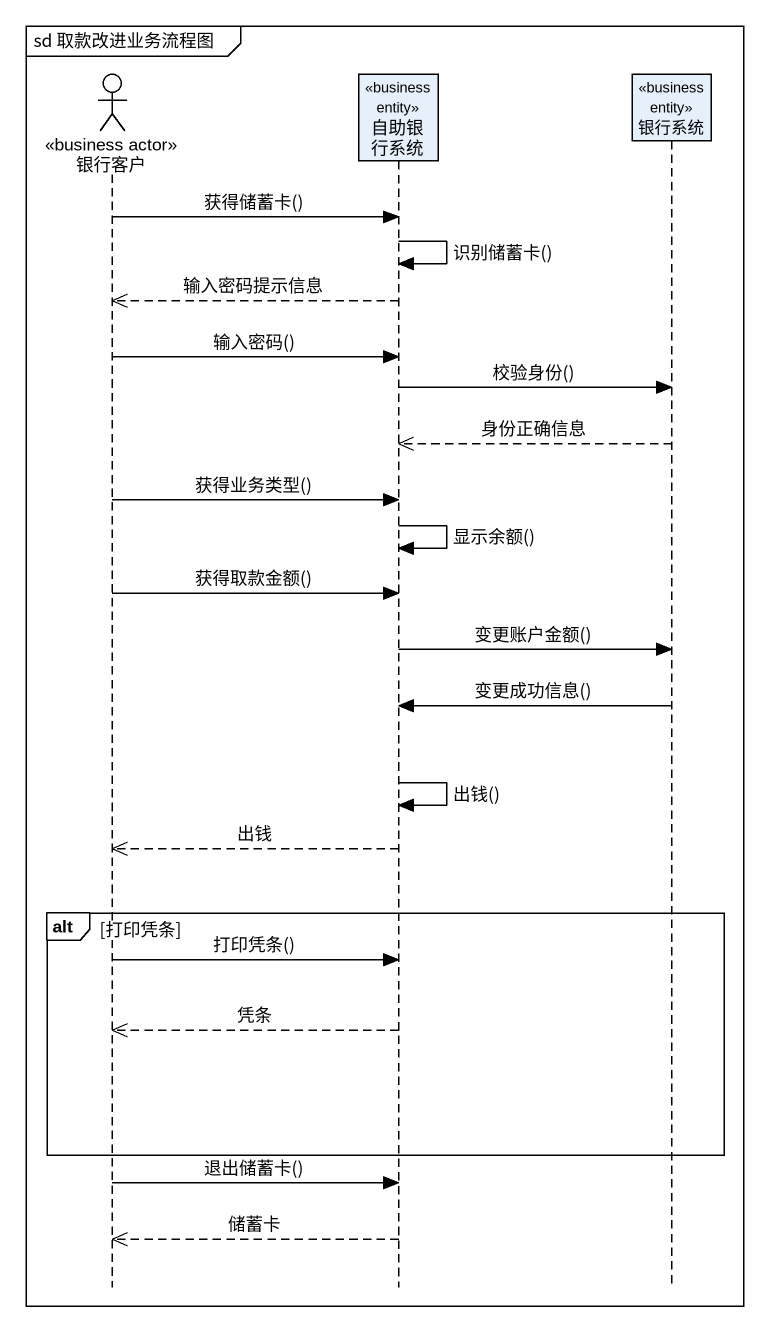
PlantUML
@startuml
mainframe sd 取款改进业务流程图
hide footbox
actor 银行客户 <<business actor>>
participant 自助银行系统 <<business entity>>
participant 银行系统 <<business entity>>

银行客户 -> 自助银行系统 : 获得储蓄卡()
自助银行系统 -> 自助银行系统 : 识别储蓄卡()
自助银行系统 -->> 银行客户 : 输入密码提示信息
银行客户 -> 自助银行系统 : 输入密码()
自助银行系统 -> 银行系统 : 校验身份()
银行系统 -->> 自助银行系统 : 身份正确信息
银行客户 -> 自助银行系统 : 获得业务类型()
自助银行系统 -> 自助银行系统 : 显示余额()
银行客户 -> 自助银行系统 : 获得取款金额()
自助银行系统 -> 银行系统 : 变更账户金额()
银行系统 -> 自助银行系统 : 变更成功信息()
自助银行系统 -> 自助银行系统 : 出钱()
自助银行系统 -->> 银行客户 : 出钱
alt 打印凭条
  银行客户 -> 自助银行系统 : 打印凭条()
  自助银行系统 -->> 银行客户 : 凭条
end
银行客户 -> 自助银行系统 : 退出储蓄卡()
自助银行系统 -->> 银行客户 : 储蓄卡
@enduml
